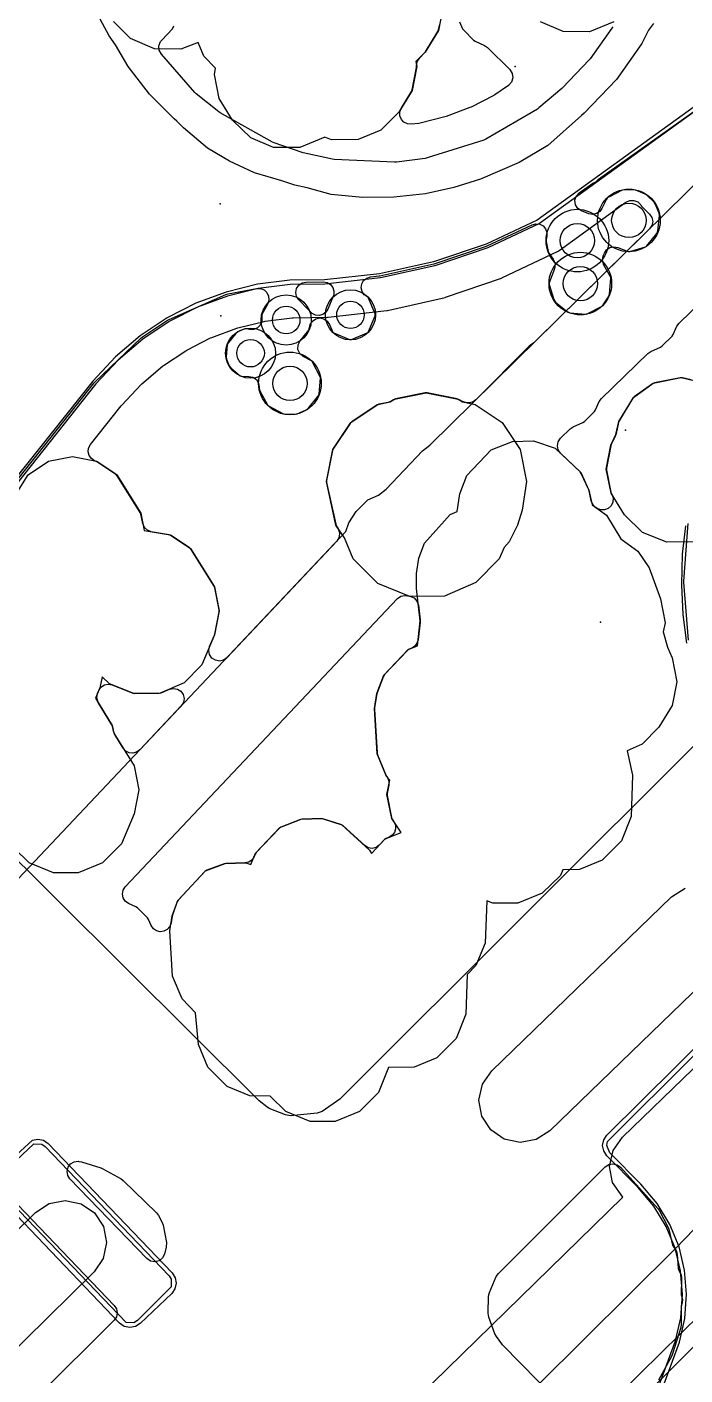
# Model space of a CAD drawing. Header units: metres. Extents: x -2677 to -840, y 169 to 1487.
# Drawn here: x -2262.6 to -2231.1, y 662.1 to 726.8 of the extents above; entities that cross this region are included whole.
import ezdxf

# ---------------------------------------------------------------- set-up
doc = ezdxf.new("R2010")
doc.units = ezdxf.units.M
for name, color, linetype in [('AI_GREENING_ALLOWED_ZONE', 4, 'Continuous'), ('AI_GREENING_EXCLUSIONS', 1, 'Continuous'), ('AI_GREENING_LAWN', 82, 'Continuous'), ('AI_GREENING_REJECTED', 6, 'Continuous'), ('AI_GREENING_SHRUBS', 92, 'Continuous')]:
    doc.layers.add(name, color=color, linetype=linetype)

# ---------------------------------------------------------------- blocks, each defined once
blk = doc.blocks.new('AI_SHRUB')
for radius in [1, 0.55]:
    blk.add_circle((0, 0), radius)

msp = doc.modelspace()

# ---------------------------------------------------------------- linework, layer by layer
at = {"layer": 'AI_GREENING_ALLOWED_ZONE'}
for points in [[(-2241.92, 726.999), (-2241.769, 726.668), (-2241.719, 726.595), (-2241.242, 726.118), (-2241.17, 726.068), (-2240.725, 725.866), (-2240.58, 725.766), (-2239.509, 724.708), (-2239.391, 724.524), (-2239.363, 724.307), (-2239.429, 724.099), (-2239.578, 723.94), (-2240.224, 723.497), (-2240.278, 723.465), (-2241.366, 722.906), (-2241.419, 722.883), (-2242.563, 722.453), (-2242.618, 722.436), (-2243.796, 722.141), (-2243.867, 722.129), (-2244.23, 722.092), (-2244.23, 722.092), (-2244.413, 722.108), (-2244.578, 722.188), (-2244.703, 722.323), (-2244.771, 722.494), (-2244.773, 722.678), (-2244.708, 722.849), (-2244.214, 723.663), (-2244.182, 723.743), (-2243.971, 724.8), (-2243.971, 724.92), (-2243.933, 725.111), (-2243.824, 725.273), (-2243.579, 725.519), (-2243.542, 725.566), (-2242.951, 726.539), (-2242.92, 726.619), (-2242.866, 726.889)], [(-2230.818, 709.834), (-2231.243, 709.933), (-2231.347, 709.935), (-2232.584, 709.689), (-2232.68, 709.647), (-2233.546, 709.025), (-2233.614, 708.952), (-2234.266, 707.871), (-2234.295, 707.8), (-2234.42, 707.266), (-2234.452, 707.174), (-2234.651, 706.732), (-2234.668, 706.678), (-2234.88, 705.606), (-2234.88, 705.51), (-2234.669, 704.454), (-2234.637, 704.372), (-2234.628, 704.358), (-2234.56, 704.175), (-2234.566, 703.98), (-2234.647, 703.803), (-2234.79, 703.67), (-2234.972, 703.601), (-2235.167, 703.608), (-2235.345, 703.688), (-2235.413, 703.737), (-2235.539, 703.869), (-2235.61, 704.038), (-2235.714, 704.517), (-2235.73, 704.566), (-2236.084, 705.354), (-2236.14, 705.432), (-2237.075, 706.317), (-2237.075, 706.317), (-2237.19, 706.481), (-2237.232, 706.677), (-2237.193, 706.873), (-2237.08, 707.039), (-2236.616, 707.489), (-2236.474, 707.586), (-2236.007, 707.798), (-2235.934, 707.848), (-2235.457, 708.325), (-2235.407, 708.397), (-2235.227, 708.792), (-2235.121, 708.942), (-2232.897, 711.103), (-2232.755, 711.2), (-2232.288, 711.411), (-2232.215, 711.462), (-2231.738, 711.938), (-2231.688, 712.011), (-2231.508, 712.405), (-2231.401, 712.556), (-2229.178, 714.717)]]:
    msp.add_lwpolyline(points, dxfattribs=at)
for points in [[(-2259.399, 705.959), (-2259.553, 706.059), (-2259.661, 706.209), (-2259.707, 706.387), (-2259.685, 706.569), (-2259.6, 706.732), (-2258.126, 708.589), (-2258.1, 708.619), (-2257.176, 709.61), (-2257.133, 709.651), (-2256.147, 710.487), (-2256.101, 710.522), (-2255.031, 711.234), (-2254.981, 711.263), (-2253.84, 711.845), (-2253.787, 711.869), (-2252.586, 712.316), (-2252.531, 712.333), (-2251.283, 712.639), (-2251.226, 712.65), (-2249.941, 712.81), (-2249.886, 712.814), (-2248.239, 712.837), (-2248.214, 712.838), (-2245.395, 713.159), (-2245.369, 713.163), (-2242.61, 713.785), (-2242.584, 713.793), (-2239.91, 714.71), (-2239.883, 714.721), (-2237.188, 716.012), (-2237.149, 716.034), (-2233.944, 718.349), (-2233.764, 718.43), (-2233.567, 718.436), (-2233.382, 718.365), (-2233.24, 718.228), (-2233.209, 718.184), (-2232.81, 717.785), (-2232.702, 717.622), (-2232.664, 717.429), (-2232.703, 717.237), (-2232.813, 717.075), (-2238.358, 711.61), (-2238.502, 711.511), (-2238.514, 711.505), (-2238.588, 711.454), (-2241.132, 708.88), (-2241.265, 708.784), (-2241.422, 708.736), (-2241.585, 708.741), (-2241.681, 708.76), (-2241.861, 708.835), (-2241.936, 708.885), (-2242.026, 708.922), (-2243.46, 709.207), (-2243.556, 709.207), (-2244.99, 708.922), (-2245.08, 708.885), (-2245.161, 708.831), (-2245.341, 708.756), (-2245.778, 708.669), (-2245.868, 708.632), (-2247.083, 707.82), (-2247.152, 707.751), (-2247.964, 706.536), (-2248.001, 706.446), (-2248.286, 705.015), (-2248.285, 704.913), (-2247.845, 702.914), (-2247.809, 702.829), (-2247.74, 702.726), (-2247.66, 702.519), (-2247.679, 702.297), (-2247.792, 702.105), (-2253.067, 696.516), (-2253.228, 696.402), (-2253.421, 696.359), (-2253.615, 696.395), (-2253.781, 696.502), (-2253.891, 696.666), (-2253.93, 696.86), (-2253.891, 697.053), (-2253.662, 697.596), (-2253.647, 697.644), (-2253.434, 698.719), (-2253.434, 698.815), (-2253.643, 699.87), (-2253.676, 699.954), (-2254.774, 701.707), (-2254.846, 701.782), (-2255.731, 702.373), (-2255.827, 702.411), (-2256.683, 702.554), (-2256.87, 702.626), (-2257.014, 702.765), (-2257.092, 702.95), (-2257.181, 703.401), (-2257.214, 703.485), (-2258.312, 705.238), (-2258.384, 705.313), (-2259.272, 705.906), (-2259.399, 705.959)], [(-2257.774, 684.737), (-2257.927, 684.847), (-2258.03, 685.005), (-2258.066, 685.19), (-2258.031, 685.376), (-2257.929, 685.535), (-2244.891, 699.351), (-2244.728, 699.466), (-2244.534, 699.508), (-2244.399, 699.483), (-2244.398, 699.485), (-2244.292, 699.465), (-2244.098, 699.383), (-2243.956, 699.229), (-2243.889, 699.03), (-2243.809, 698.337), (-2243.809, 698.224), (-2243.905, 697.382), (-2243.955, 697.214), (-2244.06, 697.073), (-2244.207, 696.977), (-2244.332, 696.925), (-2244.415, 696.867), (-2245.507, 695.718), (-2245.558, 695.637), (-2245.87, 694.832), (-2245.884, 694.782), (-2245.992, 694.108), (-2245.994, 694.053), (-2245.867, 691.952), (-2245.848, 691.871), (-2245.426, 690.863), (-2245.374, 690.779), (-2245.306, 690.604), (-2245.308, 690.417), (-2245.387, 690.014), (-2245.387, 689.918), (-2245.177, 688.866), (-2245.14, 688.777), (-2245.058, 688.655), (-2244.987, 688.493), (-2244.977, 688.316), (-2245.029, 688.147), (-2245.137, 688.007), (-2245.287, 687.913), (-2245.424, 687.858), (-2245.511, 687.799), (-2245.761, 687.536), (-2245.918, 687.424), (-2246.105, 687.38), (-2246.296, 687.411), (-2246.46, 687.511), (-2247.513, 688.472), (-2247.605, 688.525), (-2248.462, 688.796), (-2248.543, 688.808), (-2249.452, 688.783), (-2249.537, 688.766), (-2250.475, 688.395), (-2250.563, 688.335), (-2251.654, 687.187), (-2251.704, 687.109), (-2251.75, 686.996), (-2251.854, 686.835), (-2252.012, 686.725), (-2252.2, 686.684), (-2253.109, 686.659), (-2253.19, 686.644), (-2254.028, 686.328), (-2254.121, 686.266), (-2255.384, 684.915), (-2255.436, 684.83), (-2255.673, 684.176), (-2255.684, 684.131), (-2255.737, 683.804), (-2255.797, 683.633), (-2255.915, 683.495), (-2256.075, 683.408), (-2256.255, 683.384), (-2256.432, 683.425), (-2256.582, 683.528), (-2256.686, 683.677), (-2256.821, 683.976), (-2256.872, 684.049), (-2257.349, 684.526), (-2257.421, 684.576), (-2257.774, 684.737)], [(-2255.811, 695.006), (-2255.621, 695.047), (-2255.43, 695.012), (-2255.266, 694.908), (-2255.155, 694.749), (-2255.112, 694.559), (-2255.145, 694.368), (-2255.249, 694.204), (-2257.238, 692.095), (-2257.385, 691.988), (-2257.561, 691.94), (-2257.742, 691.959), (-2257.905, 692.041), (-2258.027, 692.176), (-2258.433, 692.832), (-2258.498, 692.998), (-2258.543, 693.221), (-2258.574, 693.302), (-2259.222, 694.365), (-2259.293, 694.589), (-2259.254, 694.822), (-2259.201, 694.946), (-2259.093, 695.105), (-2258.932, 695.211), (-2258.743, 695.249), (-2258.554, 695.213), (-2257.57, 694.815), (-2257.474, 694.797), (-2256.308, 694.811), (-2256.213, 694.832), (-2255.811, 695.006)]]:
    msp.add_lwpolyline(points, close=True, dxfattribs=at)
at = {"layer": 'AI_GREENING_EXCLUSIONS'}
for points in [[(-2268.676, 679.975), (-2247.361, 702.562), (-2247.216, 702.984), (-2246.864, 703.532), (-2246.317, 704.089), (-2245.804, 704.307), (-2245.439, 704.599), (-2243.692, 706.427), (-2243.34, 706.699), (-2217.727, 731.945), (-2217.184, 732.67), (-2216.741, 732.917), (-2215.759, 733.885), (-2214.815, 734.834), (-2214.549, 735.309), (-2213.787, 735.869), (-2193.761, 756.019), (-2193.444, 756.541), (-2192.899, 757.099), (-2192.388, 757.401), (-2190.575, 759.23), (-2190.489, 759.409)], [(-2268.676, 679.975), (-2247.361, 702.562), (-2247.216, 702.984), (-2246.864, 703.532), (-2246.317, 704.089), (-2245.804, 704.307), (-2245.439, 704.599), (-2243.692, 706.427), (-2243.34, 706.699), (-2217.727, 731.945), (-2217.184, 732.67), (-2216.741, 732.917), (-2215.759, 733.885), (-2214.815, 734.834), (-2214.549, 735.309), (-2213.787, 735.869), (-2193.761, 756.019), (-2193.444, 756.541), (-2192.899, 757.099), (-2192.388, 757.401), (-2190.575, 759.23), (-2190.489, 759.409)], [(-2232.629, 726.924), (-2232.866, 726.597), (-2233.187, 725.965), (-2234.397, 724.24), (-2235.943, 722.619), (-2236.073, 722.51), (-2237.695, 721.074), (-2239.068, 720.255), (-2240.92, 719.454), (-2242.188, 719.051), (-2243.542, 718.755), (-2245.063, 718.585), (-2246.558, 718.572), (-2248.073, 718.719), (-2249.212, 719.04), (-2249.814, 719.171), (-2250.433, 719.383), (-2251.746, 719.753), (-2252.939, 720.321), (-2253.985, 720.941), (-2255.147, 721.914), (-2255.454, 722.239), (-2255.594, 722.351), (-2256.763, 723.532), (-2257.795, 724.849), (-2258.402, 725.897), (-2258.699, 726.327), (-2258.699, 726.327), (-2259.972, 728.709)], [(-2242.699, 727.724), (-2242.928, 726.576), (-2243.557, 725.54), (-2244.009, 725.089), (-2243.961, 724.848), (-2244.191, 723.7), (-2244.82, 722.664), (-2245.694, 721.811), (-2246.777, 721.358), (-2248.043, 721.342), (-2248.368, 721.461), (-2249.569, 720.966), (-2250.834, 720.981), (-2251.918, 721.435), (-2252.792, 722.288), (-2253.434, 723.324), (-2253.663, 724.472), (-2253.603, 724.776), (-2254.161, 725.356), (-2254.436, 726.013), (-2255.266, 725.684), (-2256.535, 725.701), (-2257.685, 726.199), (-2258.495, 727.009)], [(-2221, 727.126), (-2223.006, 726.568), (-2224.974, 725.853), (-2226.894, 724.982), (-2228.757, 723.954), (-2230.564, 722.761), (-2238.087, 717.33), (-2240.563, 716.163), (-2243.094, 715.302), (-2245.704, 714.721), (-2248.37, 714.429), (-2250.033, 714.412), (-2251.558, 714.219), (-2253.04, 713.854), (-2254.467, 713.322), (-2255.822, 712.629), (-2257.093, 711.782), (-2258.265, 710.788), (-2259.333, 709.642), (-2271.275, 694.595)], [(-2234.525, 726.991), (-2235.686, 726.522), (-2236.951, 726.538), (-2238.035, 726.991)], [(-2223.067, 726.759), (-2225.049, 726.039), (-2226.984, 725.161), (-2228.86, 724.125), (-2230.678, 722.926), (-2238.204, 717.493), (-2240.647, 716.344), (-2243.158, 715.491), (-2245.747, 714.917), (-2248.391, 714.628), (-2250.047, 714.612), (-2251.594, 714.416), (-2253.1, 714.045), (-2254.548, 713.505), (-2255.924, 712.802), (-2257.214, 711.942), (-2258.403, 710.933), (-2259.484, 709.772), (-2271.593, 694.586)], [(-2161.744, 713.426), (-2170.207, 721.911), (-2170.547, 722.365), (-2170.586, 722.064), (-2170.888, 721.341), (-2171.694, 720.535), (-2172.611, 720.194), (-2173.403, 720.194), (-2174.094, 720.441), (-2196.185, 698.703), (-2196.201, 697.6), (-2196.503, 696.877), (-2197.15, 696.178), (-2198.032, 695.769), (-2199.174, 695.761), (-2245.933, 649.75)], [(-2263.734, 703.446), (-2262.582, 705.283), (-2261.609, 705.934), (-2260.461, 706.162), (-2259.313, 705.934), (-2258.34, 705.283), (-2257.19, 703.446), (-2257.024, 702.611), (-2255.775, 702.403), (-2254.802, 701.752), (-2253.652, 699.915), (-2253.424, 698.767), (-2253.652, 697.619), (-2254.258, 696.182), (-2255.111, 695.308), (-2256.258, 694.812), (-2257.524, 694.796), (-2258.685, 695.265), (-2259.04, 695.6), (-2259.143, 695.081), (-2259.356, 694.585), (-2258.551, 693.264), (-2258.481, 692.909), (-2257.503, 691.329), (-2257.275, 690.181), (-2257.503, 689.033), (-2258.109, 687.596), (-2259.026, 686.679), (-2260.187, 686.21), (-2261.375, 686.21), (-2262.536, 686.679), (-2263.244, 687.366)], [(-2231.036, 697.21), (-2231.206, 698.582), (-2231.275, 700.01), (-2231.229, 701.487), (-2231.083, 702.846)], [(-2229.792, 681.389), (-2237.596, 673.843), (-2238.252, 673.421), (-2239.02, 673.281), (-2239.782, 673.447), (-2240.424, 673.891), (-2240.846, 674.547), (-2240.986, 675.315), (-2240.821, 676.078), (-2240.376, 676.719), (-2231.76, 685.049), (-2231.104, 685.472)], [(-2232.417, 661.477), (-2231.578, 663.772), (-2231.321, 664.883), (-2231.24, 666.007), (-2231.331, 667.125), (-2231.592, 668.217), (-2232.018, 669.26), (-2232.607, 670.236), (-2233.374, 671.146), (-2234.861, 672.648), (-2235.012, 672.875), (-2235.063, 673.144), (-2235.009, 673.411), (-2234.856, 673.638), (-2226.551, 681.863)], [(-2232.231, 661.403), (-2231.386, 663.712), (-2231.123, 664.853), (-2231.039, 666.008), (-2231.133, 667.157), (-2231.401, 668.278), (-2231.839, 669.35), (-2232.444, 670.353), (-2233.226, 671.281), (-2234.719, 672.788), (-2234.863, 673.143), (-2234.825, 673.334), (-2226.41, 681.721)], [(-2253.007, 652.181), (-2234.089, 670.66), (-2234.588, 671.369), (-2234.727, 672.137), (-2234.562, 672.899), (-2234.117, 673.541), (-2227.376, 680.056)], [(-2268.717, 663.554), (-2262.229, 669.929), (-2261.576, 670.357), (-2260.81, 670.503), (-2260.046, 670.344), (-2259.401, 669.904), (-2258.973, 669.252), (-2258.827, 668.485), (-2258.986, 667.721), (-2259.425, 667.076), (-2266.08, 660.537)], [(-2244.691, 655.156), (-2231.567, 668.194), (-2229.775, 670.054)], [(-2227.099, 667.073), (-2240.131, 654.127)]]:
    msp.add_lwpolyline(points, dxfattribs=at)
for points in [[(-2228.506, 707.838), (-2228.36, 707.218), (-2228.129, 706.706), (-2227.902, 705.558), (-2228.132, 704.41), (-2228.761, 703.374), (-2229.571, 702.564), (-2230.718, 702.068), (-2231.984, 702.052), (-2233.145, 702.521), (-2234.019, 703.374), (-2234.66, 704.41), (-2234.89, 705.558), (-2234.663, 706.706), (-2234.432, 707.218), (-2234.286, 707.838), (-2233.588, 708.996), (-2232.637, 709.678), (-2231.295, 709.945), (-2230.155, 709.678), (-2229.204, 708.996), (-2228.506, 707.838)], [(-2241.977, 708.913), (-2241.778, 708.779), (-2241.175, 708.66), (-2239.878, 707.792), (-2239.01, 706.495), (-2238.706, 704.964), (-2238.913, 703.593), (-2239.139, 702.868), (-2239.532, 702.078), (-2239.784, 701.808), (-2240.011, 701.264), (-2241.134, 700.12), (-2242.643, 699.473), (-2244.304, 699.457), (-2245.826, 700.077), (-2247.013, 701.264), (-2247.432, 702.266), (-2247.835, 702.868), (-2248.296, 704.964), (-2247.992, 706.495), (-2247.124, 707.792), (-2245.827, 708.66), (-2245.244, 708.775), (-2245.039, 708.913), (-2243.508, 709.217), (-2241.977, 708.913)], [(-2254.082, 686.308), (-2253.151, 686.658), (-2252.157, 686.685), (-2251.907, 686.606), (-2251.686, 687.153), (-2250.526, 688.375), (-2249.496, 688.782), (-2248.502, 688.809), (-2247.553, 688.509), (-2246.228, 687.298), (-2246.137, 687.14), (-2245.474, 687.838), (-2244.715, 688.143), (-2245.167, 688.818), (-2245.397, 689.966), (-2245.261, 690.654), (-2245.411, 690.826), (-2245.864, 691.91), (-2245.996, 694.081), (-2245.879, 694.808), (-2245.54, 695.683), (-2244.38, 696.905), (-2243.938, 697.091), (-2243.803, 698.28), (-2243.981, 699.842), (-2243.98, 700.56), (-2243.863, 701.287), (-2243.602, 702.011), (-2242.364, 703.384), (-2242.025, 703.531), (-2241.902, 704.378), (-2241.563, 705.253), (-2240.403, 706.475), (-2239.373, 706.882), (-2238.379, 706.909), (-2237.329, 706.557), (-2236.105, 705.398), (-2235.719, 704.542), (-2235.569, 703.85), (-2234.874, 703.351), (-2234.186, 702.216), (-2233.369, 701.63), (-2232.83, 700.822), (-2232.294, 699.34), (-2232.067, 698.192), (-2232.155, 697.754), (-2231.961, 697.029), (-2231.73, 696.517), (-2231.503, 695.369), (-2231.733, 694.221), (-2232.362, 693.185), (-2233.172, 692.375), (-2233.887, 692.06), (-2233.631, 690.896), (-2233.696, 688.904), (-2234.166, 687.739), (-2235.088, 686.817), (-2236.172, 686.364), (-2236.961, 686.347), (-2237.087, 686.086), (-2237.964, 685.231), (-2239.129, 684.761), (-2240.317, 684.761), (-2240.606, 684.865), (-2240.69, 682.843), (-2241.143, 681.759), (-2241.546, 681.334), (-2241.614, 679.429), (-2242.084, 678.264), (-2243.006, 677.342), (-2244.09, 676.889), (-2245.322, 676.872), (-2245.792, 675.683), (-2246.714, 674.761), (-2247.879, 674.291), (-2249.067, 674.291), (-2250.232, 674.761), (-2250.994, 675.501), (-2251.97, 675.518), (-2253.054, 675.971), (-2253.976, 676.893), (-2254.429, 677.977), (-2254.564, 679.503), (-2255.212, 680.172), (-2255.665, 681.256), (-2255.797, 683.427), (-2255.68, 684.154), (-2255.419, 684.878), (-2254.082, 686.308)], [(-2261.844, 673.386), (-2261.621, 673.229), (-2255.685, 667.034), (-2255.538, 666.803), (-2255.491, 666.534), (-2255.55, 666.268), (-2255.706, 666.044), (-2257.209, 664.604), (-2257.439, 664.458), (-2257.708, 664.41), (-2257.975, 664.469), (-2258.199, 664.626), (-2264.134, 670.821), (-2264.281, 671.052), (-2264.328, 671.321), (-2264.269, 671.587), (-2264.113, 671.811), (-2262.38, 673.397), (-2262.111, 673.445), (-2261.844, 673.386)], [(-2255.725, 666.731), (-2255.729, 666.358), (-2257.347, 664.749), (-2257.512, 664.644), (-2257.894, 664.652), (-2264.095, 671.124), (-2264.086, 671.507), (-2263.974, 671.667), (-2262.307, 673.211), (-2261.925, 673.203), (-2261.765, 673.091), (-2255.83, 666.895), (-2255.725, 666.731)]]:
    msp.add_lwpolyline(points, close=True, dxfattribs=at)
at = {"layer": 'AI_GREENING_LAWN'}
for points in [[(-2234.578, 726.759), (-2234.616, 726.697), (-2235.657, 725.228), (-2235.704, 725.171), (-2236.985, 723.836), (-2237.021, 723.802), (-2238.116, 722.869), (-2238.186, 722.818), (-2240.653, 721.366), (-2240.758, 721.319), (-2243.473, 720.473), (-2243.557, 720.454), (-2244.938, 720.273), (-2245.025, 720.27), (-2247.923, 720.397), (-2248.009, 720.408), (-2249.406, 720.719), (-2249.462, 720.735), (-2250.8, 721.201), (-2250.879, 721.236), (-2253.381, 722.628), (-2253.452, 722.676), (-2254.532, 723.55), (-2254.594, 723.609), (-2256.201, 725.448), (-2256.304, 725.634), (-2256.32, 725.847), (-2256.246, 726.047), (-2256.174, 726.118), (-2256.181, 726.124), (-2255.675, 726.664), (-2255.598, 726.81)], [(-2270.906, 695.195), (-2259.425, 709.687), (-2259.378, 709.738), (-2257.181, 711.836), (-2257.112, 711.891), (-2255.903, 712.696), (-2255.903, 712.696), (-2255.827, 712.737), (-2253.113, 713.93), (-2253.003, 713.964), (-2251.637, 714.216), (-2251.451, 714.215), (-2251.279, 714.146), (-2251.143, 714.019), (-2251.063, 713.851), (-2251.05, 713.666), (-2251.106, 713.488), (-2251.38, 712.976), (-2251.392, 712.938), (-2251.392, 712.899), (-2251.38, 712.827), (-2251.385, 712.635), (-2251.462, 712.459), (-2251.6, 712.324), (-2251.779, 712.252), (-2251.971, 712.253), (-2252.125, 712.284), (-2252.161, 712.286), (-2252.196, 712.277), (-2252.537, 712.136), (-2252.633, 712.065), (-2252.989, 711.631), (-2253.044, 711.5), (-2253.099, 710.942), (-2253.081, 710.824), (-2252.949, 710.505), (-2252.878, 710.409), (-2252.42, 710.033), (-2252.384, 710.013), (-2252.344, 710.006), (-2252.004, 710.002), (-2251.812, 709.961), (-2251.65, 709.85), (-2251.544, 709.685), (-2251.509, 709.492), (-2251.51, 709.436), (-2251.481, 709.315), (-2251.118, 708.636), (-2251.097, 708.607), (-2251.068, 708.586), (-2250.387, 708.222), (-2250.271, 708.193), (-2249.797, 708.193), (-2249.702, 708.212), (-2249.264, 708.393), (-2249.168, 708.465), (-2248.702, 709.033), (-2248.647, 709.164), (-2248.573, 709.92), (-2248.575, 709.956), (-2248.587, 709.989), (-2248.962, 710.692), (-2248.984, 710.721), (-2249.012, 710.742), (-2249.403, 710.951), (-2249.569, 711.094), (-2249.658, 711.295), (-2249.652, 711.514), (-2249.554, 711.709), (-2249.141, 712.213), (-2249.121, 712.249), (-2249.113, 712.289), (-2249.113, 712.302), (-2249.075, 712.493), (-2248.967, 712.655), (-2248.805, 712.764), (-2248.613, 712.802), (-2248.422, 712.764), (-2248.26, 712.655), (-2248.152, 712.493), (-2248.009, 712.15), (-2247.984, 712.111), (-2247.945, 712.085), (-2247.187, 711.772), (-2247.142, 711.763), (-2247.096, 711.772), (-2246.339, 712.085), (-2246.3, 712.111), (-2246.275, 712.15), (-2245.961, 712.907), (-2245.952, 712.953), (-2245.961, 712.998), (-2246.275, 713.756), (-2246.3, 713.794), (-2246.38, 713.847), (-2246.378, 713.85), (-2246.479, 713.916), (-2246.586, 714.069), (-2246.63, 714.251), (-2246.604, 714.437), (-2246.511, 714.6), (-2246.364, 714.717), (-2246.185, 714.772), (-2245.762, 714.819), (-2245.736, 714.823), (-2243.155, 715.396), (-2243.129, 715.403), (-2240.625, 716.252), (-2240.599, 716.262), (-2238.432, 717.274), (-2238.256, 717.319), (-2238.074, 717.299), (-2237.912, 717.214), (-2237.792, 717.077), (-2237.728, 716.906), (-2237.73, 716.723), (-2237.763, 716.558), (-2237.763, 716.462), (-2237.669, 715.988), (-2237.628, 715.893), (-2237.432, 715.619), (-2237.343, 715.395), (-2237.369, 715.155), (-2237.616, 714.487), (-2237.623, 714.449), (-2237.618, 714.41), (-2237.399, 713.686), (-2237.32, 713.568), (-2236.761, 713.11), (-2236.63, 713.056), (-2235.874, 712.981), (-2235.838, 712.983), (-2235.805, 712.995), (-2235.123, 713.359), (-2235.035, 713.439), (-2234.778, 713.823), (-2234.738, 713.936), (-2234.662, 714.703), (-2234.664, 714.74), (-2234.678, 714.775), (-2235.002, 715.34), (-2235.067, 715.559), (-2235.029, 715.784), (-2234.976, 715.908), (-2234.87, 716.067), (-2234.712, 716.174), (-2234.525, 716.214), (-2234.337, 716.181), (-2233.844, 715.993), (-2233.805, 715.985), (-2233.766, 715.99), (-2233.007, 716.22), (-2232.975, 716.235), (-2232.949, 716.259), (-2232.467, 716.846), (-2232.412, 716.978), (-2232.34, 717.709), (-2232.358, 717.827), (-2232.539, 718.266), (-2232.593, 718.346), (-2232.937, 718.69), (-2233.018, 718.744), (-2233.467, 718.93), (-2233.562, 718.949), (-2234.036, 718.949), (-2234.152, 718.92), (-2234.741, 718.606), (-2234.834, 718.576), (-2234.836, 718.571), (-2234.883, 718.502), (-2235.093, 718.055), (-2235.202, 717.904), (-2235.358, 717.804), (-2235.541, 717.768), (-2235.724, 717.8), (-2236.068, 717.932), (-2236.247, 718.049), (-2236.36, 718.231), (-2236.387, 718.444), (-2236.323, 718.648), (-2236.179, 718.807), (-2235.538, 719.261), (-2235.387, 719.328), (-2235.266, 719.454), (-2228.943, 723.939)], [(-2230.984, 702.947), (-2231.19, 700.185), (-2231.19, 700.146), (-2230.969, 697.358)], [(-2230.017, 692.973), (-2247.581, 675.421), (-2247.65, 675.364), (-2248.502, 674.774), (-2248.739, 674.688), (-2250.011, 674.566), (-2250.247, 674.601), (-2251.029, 674.918), (-2251.156, 674.993), (-2251.513, 675.284), (-2251.55, 675.317), (-2270.866, 694.53)], [(-2235.6, 659.233), (-2239.851, 663.588), (-2239.895, 663.639), (-2240.154, 663.988), (-2240.222, 664.114), (-2240.513, 664.913), (-2240.544, 665.098), (-2240.522, 665.91), (-2240.482, 666.093), (-2240.158, 666.853), (-2240.051, 667.01), (-2234.934, 672.117), (-2234.766, 672.228), (-2234.568, 672.263), (-2234.372, 672.218), (-2234.21, 672.099), (-2232.406, 670.107), (-2232.334, 670.005), (-2231.934, 669.246), (-2231.934, 669.246), (-2231.89, 669.129), (-2231.708, 668.368), (-2231.634, 668.237), (-2231.539, 668.104), (-2231.493, 667.927), (-2231.447, 667.241), (-2231.399, 667.111), (-2231.377, 667.082), (-2231.301, 666.933), (-2231.278, 666.766), (-2231.305, 666), (-2231.301, 665.964), (-2231.284, 665.926), (-2231.242, 665.763), (-2231.257, 665.594), (-2231.293, 665.458), (-2231.296, 664.56), (-2231.319, 664.413), (-2231.714, 663.15), (-2231.752, 663.06), (-2232.389, 661.89)], [(-2263.802, 671.053), (-2258.456, 665.473), (-2258.352, 665.311), (-2258.318, 665.121), (-2258.357, 664.932), (-2258.465, 664.773), (-2258.465, 664.773), (-2276.62, 646.699)]]:
    msp.add_lwpolyline(points, dxfattribs=at)
for points in [[(-2247.99, 714.264), (-2247.934, 714.093), (-2247.943, 713.914), (-2247.991, 713.802), (-2247.99, 713.801), (-2248.23, 713.224), (-2248.327, 713.074), (-2248.47, 712.967), (-2248.642, 712.918), (-2248.821, 712.933), (-2248.983, 713.009), (-2249.107, 713.138), (-2249.148, 713.199), (-2249.615, 713.666), (-2249.723, 713.828), (-2249.761, 714.018), (-2249.724, 714.209), (-2249.617, 714.371), (-2249.456, 714.48), (-2249.266, 714.52), (-2248.434, 714.527), (-2248.257, 714.496), (-2248.102, 714.404), (-2247.99, 714.264)], [(-2260.719, 671.901), (-2260.673, 672.095), (-2260.554, 672.255), (-2260.382, 672.356), (-2260.184, 672.381), (-2260.147, 672.379), (-2260.033, 672.357), (-2259.093, 672.06), (-2259.004, 672.022), (-2258.132, 671.545), (-2258.023, 671.464), (-2256.431, 669.913), (-2256.336, 669.786), (-2256.163, 669.452), (-2256.115, 669.315), (-2255.957, 668.485), (-2255.965, 668.261), (-2256.054, 667.933), (-2256.15, 667.746), (-2256.313, 667.615), (-2256.516, 667.563), (-2256.723, 667.599), (-2256.897, 667.716), (-2260.58, 671.536), (-2260.687, 671.704), (-2260.719, 671.901)]]:
    msp.add_lwpolyline(points, close=True, dxfattribs=at)
at = {"layer": 'AI_GREENING_REJECTED'}
for p in [(-2239.26, 724.86), (-2253.38, 718.27), (-2253.35, 712.91), (-2233.97, 707.43), (-2235.17, 698.23)]:
    msp.add_point(p, dxfattribs=at)

# ---------------------------------------------------------------- block references
at = {"layer": 'AI_GREENING_SHRUBS'}
for p, xscale, yscale in [((-2233.805, 717.478), 1.5, 1.5), ((-2236.273, 716.51), 1.5, 1.5), ((-2236.13, 714.449), 1.5, 1.5), ((-2247.142, 712.953), 1.2, 1.2), ((-2250.222, 712.705), 1.2, 1.2), ((-2251.928, 711.115), 1.2, 1.2), ((-2250.04, 709.664), 1.5, 1.5)]:
    msp.add_blockref('AI_SHRUB', p, dxfattribs=dict(at, xscale=xscale, yscale=yscale))

doc.saveas('drawing.dxf')
